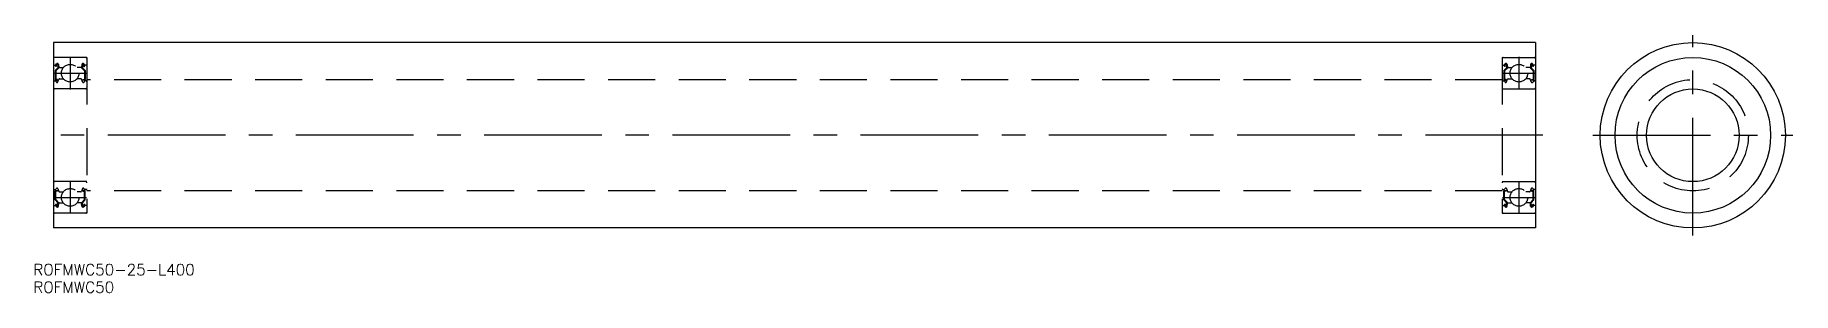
# Model space of a CAD drawing. Extents: x -5 to 469, y -42 to 27.
import ezdxf

# ---------------------------------------------------------------- set-up
doc = ezdxf.new("R2010")
doc.units = 0
doc.linetypes.add('CENTER', pattern=[50.8, 31.75, -6.35, 6.35, -6.35])
doc.linetypes.add('DASHED', pattern=[19.05, 12.7, -6.35])
doc.layers.get('0').update_dxf_attribs({"linetype": 'CONTINUOUS'})
doc.layers.add('CENTER', color=1, linetype='CONTINUOUS')
doc.styles.get("Standard").update_dxf_attribs({"font": 'txt.shx', "height": 3, "bigfont": 'bigfont.shx'})

msp = doc.modelspace()

# ---------------------------------------------------------------- linework, layer by layer
at = {"color": 7, "linetype": 'CONTINUOUS'}
for p, q in [((400, 25), (0, 25)), ((0, 25), (0, -25)), ((400, 25), (400, -25)), ((400, -25), (0, -25))]:
    msp.add_line(p, q, dxfattribs=at)
at = {"color": 3, "linetype": 'DASHED'}
for p, q in [((9, 21), (0, 21)), ((0.56, 18.95), (0.81, 19.25)), ((0.71, 18.82), (0.96, 19.12)), ((1.14, 19.06), (1.18, 18.18)), ((1.34, 19.08), (1.4, 18.34)), ((7.66, 19.08), (7.6, 18.34)), ((7.86, 19.06), (7.82, 18.18)), ((8.29, 18.82), (8.04, 19.12)), ((8.44, 18.95), (8.19, 19.25)), ((9, 21), (9, -21)), ((391, 21), (391, -21)), ((391, 21), (400, 21)), ((391.56, 18.95), (391.81, 19.25)), ((391.71, 18.82), (391.96, 19.12)), ((392.14, 19.06), (392.18, 18.18)), ((392.34, 19.08), (392.4, 18.34)), ((398.66, 19.08), (398.6, 18.34)), ((398.86, 19.06), (398.82, 18.18)), ((399.29, 18.82), (399.04, 19.12)), ((399.44, 18.95), (399.19, 19.25)), ((0.1, 18.95), (0.56, 18.95)), ((0.2, 14.65), (0.5, 14.65)), ((1.18, 18.18), (0.43, 17.43)), ((0.43, 17.43), (0.43, 15.05)), ((0.5, 14.65), (0.78, 14.32)), ((0.74, 18.54), (0.58, 18.67)), ((1.38, 18.1), (0.63, 17.35)), ((0.63, 17.35), (0.63, 15.05)), ((1.08, 15.05), (0.63, 15.05)), ((0.63, 14.85), (1.08, 14.85)), ((0.87, 18.69), (0.71, 18.82)), ((0.74, 18.54), (0.87, 18.69)), ((0.93, 14.25), (0.99, 14.25)), ((1.08, 14.85), (1.08, 15.05)), ((1.18, 14.38), (1.45, 15.12)), ((1.38, 18.57), (1.38, 18.1)), ((1.5, 18.25), (2.65, 18.25)), ((1.64, 15.25), (2.65, 15.25)), ((7.5, 18.25), (6.35, 18.25)), ((7.36, 15.25), (6.35, 15.25)), ((7.82, 14.38), (7.55, 15.12)), ((7.62, 18.57), (7.62, 18.1)), ((7.62, 18.1), (8.37, 17.35)), ((7.82, 18.18), (8.57, 17.43)), ((7.92, 15.05), (8.37, 15.05)), ((7.92, 14.85), (7.92, 15.05)), ((8.37, 14.85), (7.92, 14.85)), ((8.07, 14.25), (8.01, 14.25)), ((8.13, 18.69), (8.29, 18.82)), ((8.26, 18.54), (8.13, 18.69)), ((8.5, 14.65), (8.22, 14.32)), ((8.26, 18.54), (8.42, 18.67)), ((8.37, 17.35), (8.37, 15.05)), ((8.9, 18.95), (8.44, 18.95)), ((8.8, 14.65), (8.5, 14.65)), ((8.57, 17.43), (8.57, 15.05)), ((391, 15), (9, 15)), ((391.1, 18.95), (391.56, 18.95)), ((391.2, 14.65), (391.5, 14.65)), ((392.18, 18.18), (391.43, 17.43)), ((391.43, 17.43), (391.43, 15.05)), ((391.5, 14.65), (391.78, 14.32)), ((391.74, 18.54), (391.58, 18.67)), ((392.38, 18.1), (391.63, 17.35)), ((391.63, 17.35), (391.63, 15.05)), ((392.08, 15.05), (391.63, 15.05)), ((391.63, 14.85), (392.08, 14.85)), ((391.87, 18.69), (391.71, 18.82)), ((391.74, 18.54), (391.87, 18.69)), ((391.93, 14.25), (391.99, 14.25)), ((392.08, 14.85), (392.08, 15.05)), ((392.18, 14.38), (392.45, 15.12)), ((392.38, 18.57), (392.38, 18.1)), ((392.5, 18.25), (393.65, 18.25)), ((392.64, 15.25), (393.65, 15.25)), ((398.5, 18.25), (397.35, 18.25)), ((398.36, 15.25), (397.35, 15.25)), ((398.82, 14.38), (398.55, 15.12)), ((398.62, 18.57), (398.62, 18.1)), ((398.62, 18.1), (399.37, 17.35)), ((398.82, 18.18), (399.57, 17.43)), ((398.92, 15.05), (399.37, 15.05)), ((398.92, 14.85), (398.92, 15.05)), ((399.37, 14.85), (398.92, 14.85)), ((399.07, 14.25), (399.01, 14.25)), ((399.13, 18.69), (399.29, 18.82)), ((399.26, 18.54), (399.13, 18.69)), ((399.5, 14.65), (399.22, 14.32)), ((399.26, 18.54), (399.42, 18.67)), ((399.37, 17.35), (399.37, 15.05)), ((399.9, 18.95), (399.44, 18.95)), ((399.8, 14.65), (399.5, 14.65)), ((399.57, 17.43), (399.57, 15.05)), ((9, 12.5), (0, 12.5)), ((391, 12.5), (400, 12.5)), ((9, -12.5), (0, -12.5)), ((391, -12.5), (400, -12.5)), ((0.1, -18.95), (0.56, -18.95)), ((0.2, -14.65), (0.5, -14.65)), ((0.43, -17.43), (0.43, -15.05)), ((1.18, -18.18), (0.43, -17.43)), ((0.5, -14.65), (0.78, -14.32)), ((0.56, -18.95), (0.81, -19.25)), ((0.74, -18.54), (0.58, -18.67)), ((0.63, -14.85), (1.08, -14.85)), ((0.63, -17.35), (0.63, -15.05)), ((1.08, -15.05), (0.63, -15.05)), ((1.38, -18.1), (0.63, -17.35)), ((0.87, -18.69), (0.71, -18.82)), ((0.71, -18.82), (0.96, -19.12)), ((0.74, -18.54), (0.87, -18.69)), ((0.93, -14.25), (0.99, -14.25)), ((1.08, -14.85), (1.08, -15.05)), ((1.14, -19.06), (1.18, -18.18)), ((1.18, -14.38), (1.45, -15.12)), ((1.34, -19.08), (1.4, -18.34)), ((1.38, -18.57), (1.38, -18.1)), ((1.5, -18.25), (2.65, -18.25)), ((1.64, -15.25), (2.65, -15.25)), ((7.36, -15.25), (6.35, -15.25)), ((7.5, -18.25), (6.35, -18.25)), ((7.82, -14.38), (7.55, -15.12)), ((7.66, -19.08), (7.6, -18.34)), ((7.62, -18.1), (8.37, -17.35)), ((7.62, -18.57), (7.62, -18.1)), ((7.82, -18.18), (8.57, -17.43)), ((7.86, -19.06), (7.82, -18.18)), ((8.37, -14.85), (7.92, -14.85)), ((7.92, -14.85), (7.92, -15.05)), ((7.92, -15.05), (8.37, -15.05)), ((8.07, -14.25), (8.01, -14.25)), ((8.29, -18.82), (8.04, -19.12)), ((8.26, -18.54), (8.13, -18.69)), ((8.13, -18.69), (8.29, -18.82)), ((8.44, -18.95), (8.19, -19.25)), ((8.5, -14.65), (8.22, -14.32)), ((8.26, -18.54), (8.42, -18.67)), ((8.37, -17.35), (8.37, -15.05)), ((8.9, -18.95), (8.44, -18.95)), ((8.8, -14.65), (8.5, -14.65)), ((8.57, -17.43), (8.57, -15.05)), ((391, -15), (9, -15)), ((391.1, -18.95), (391.56, -18.95)), ((391.2, -14.65), (391.5, -14.65)), ((391.43, -17.43), (391.43, -15.05)), ((392.18, -18.18), (391.43, -17.43)), ((391.5, -14.65), (391.78, -14.32)), ((391.56, -18.95), (391.81, -19.25)), ((391.74, -18.54), (391.58, -18.67)), ((391.63, -14.85), (392.08, -14.85)), ((391.63, -17.35), (391.63, -15.05)), ((392.08, -15.05), (391.63, -15.05)), ((392.38, -18.1), (391.63, -17.35)), ((391.87, -18.69), (391.71, -18.82)), ((391.71, -18.82), (391.96, -19.12)), ((391.74, -18.54), (391.87, -18.69)), ((391.93, -14.25), (391.99, -14.25)), ((392.08, -14.85), (392.08, -15.05)), ((392.14, -19.06), (392.18, -18.18)), ((392.18, -14.38), (392.45, -15.12)), ((392.34, -19.08), (392.4, -18.34)), ((392.38, -18.57), (392.38, -18.1)), ((392.5, -18.25), (393.65, -18.25)), ((392.64, -15.25), (393.65, -15.25)), ((398.36, -15.25), (397.35, -15.25)), ((398.5, -18.25), (397.35, -18.25)), ((398.82, -14.38), (398.55, -15.12)), ((398.66, -19.08), (398.6, -18.34)), ((398.62, -18.1), (399.37, -17.35)), ((398.62, -18.57), (398.62, -18.1)), ((398.82, -18.18), (399.57, -17.43)), ((398.86, -19.06), (398.82, -18.18)), ((399.37, -14.85), (398.92, -14.85)), ((398.92, -14.85), (398.92, -15.05)), ((398.92, -15.05), (399.37, -15.05)), ((399.07, -14.25), (399.01, -14.25)), ((399.29, -18.82), (399.04, -19.12)), ((399.26, -18.54), (399.13, -18.69)), ((399.13, -18.69), (399.29, -18.82)), ((399.44, -18.95), (399.19, -19.25)), ((399.5, -14.65), (399.22, -14.32)), ((399.26, -18.54), (399.42, -18.67)), ((399.37, -17.35), (399.37, -15.05)), ((399.9, -18.95), (399.44, -18.95)), ((399.8, -14.65), (399.5, -14.65)), ((399.57, -17.43), (399.57, -15.05)), ((9, -21), (0, -21)), ((391, -21), (400, -21))]:
    msp.add_line(p, q, dxfattribs=at)
at = {"color": 7, "linetype": 'CONTINUOUS'}
for radius in [25, 21, 12.5]:
    msp.add_circle((442.44, 0), radius, dxfattribs=at)
at = {"color": 3, "linetype": 'DASHED'}
for centre, radius in [((4.5, 16.75), 2.38), ((395.5, 16.75), 2.38), ((442.44, 0), 15), ((4.5, -16.75), 2.38), ((395.5, -16.75), 2.38)]:
    msp.add_circle(centre, radius, dxfattribs=at)
for centre, radius, start, end in [((0.3, 20.7), 0.3, 90, 180), ((0.1, 19.05), 0.1, 180, 270), ((1.04, 19.05), 0.3, 4.9967, 140), ((1.04, 19.05), 0.1, 2.8198, 140.001), ((7.96, 19.05), 0.3, 40, 175.0033), ((7.96, 19.05), 0.1, 39.999, 177.1802), ((8.7, 20.7), 0.3, 0, 90), ((8.9, 19.05), 0.1, 270, 0), ((391.3, 20.7), 0.3, 90, 180), ((391.1, 19.05), 0.1, 180, 270), ((392.04, 19.05), 0.3, 4.9967, 140), ((392.04, 19.05), 0.1, 2.8198, 140.001), ((398.96, 19.05), 0.3, 40, 175.0033), ((398.96, 19.05), 0.1, 39.999, 177.1802), ((399.7, 20.7), 0.3, 0, 90), ((399.9, 19.05), 0.1, 270, 0), ((0.2, 14.45), 0.2, 90, 180), ((0.63, 15.05), 0.2, 180, 270), ((0.71, 18.82), 0.2, 140, 230.0841), ((0.93, 14.45), 0.2, 219.9919, 270), ((0.99, 14.45), 0.2, 270, 339.9919), ((1.5, 18.35), 0.1, 184.9967, 270.0005), ((1.64, 15.05), 0.2, 90, 159.9919), ((7.36, 15.05), 0.2, 20.0081, 90), ((7.5, 18.35), 0.1, 269.9995, 355.0033), ((8.01, 14.45), 0.2, 200.0081, 270), ((8.07, 14.45), 0.2, 270, 320.0081), ((8.37, 15.05), 0.2, 270, 0), ((8.29, 18.82), 0.2, 309.9159, 40), ((8.8, 14.45), 0.2, 0, 90), ((391.2, 14.45), 0.2, 90, 180), ((391.63, 15.05), 0.2, 180, 270), ((391.71, 18.82), 0.2, 140, 230.0841), ((391.93, 14.45), 0.2, 219.9919, 270), ((391.99, 14.45), 0.2, 270, 339.9919), ((392.5, 18.35), 0.1, 184.9967, 270.0005), ((392.64, 15.05), 0.2, 90, 159.9919), ((398.36, 15.05), 0.2, 20.0081, 90), ((398.5, 18.35), 0.1, 269.9995, 355.0033), ((399.01, 14.45), 0.2, 200.0081, 270), ((399.07, 14.45), 0.2, 270, 320.0081), ((399.37, 15.05), 0.2, 270, 0), ((399.29, 18.82), 0.2, 309.9159, 40), ((399.8, 14.45), 0.2, 0, 90), ((0.3, 12.8), 0.3, 180, 270), ((8.7, 12.8), 0.3, 270, 0), ((391.3, 12.8), 0.3, 180, 270), ((399.7, 12.8), 0.3, 270, 0), ((0.3, -12.8), 0.3, 90, 180), ((8.7, -12.8), 0.3, 0, 90), ((391.3, -12.8), 0.3, 90, 180), ((399.7, -12.8), 0.3, 0, 90), ((0.2, -14.45), 0.2, 180, 270), ((0.1, -19.05), 0.1, 90, 180), ((0.63, -15.05), 0.2, 90, 180), ((0.71, -18.82), 0.2, 129.9159, 220), ((0.93, -14.45), 0.2, 90, 140.0081), ((0.99, -14.45), 0.2, 20.0081, 90), ((1.5, -18.35), 0.1, 89.9995, 175.0033), ((1.64, -15.05), 0.2, 200.0081, 270), ((7.36, -15.05), 0.2, 270, 339.9919), ((7.5, -18.35), 0.1, 4.9967, 90.0005), ((8.01, -14.45), 0.2, 90, 159.9919), ((8.07, -14.45), 0.2, 39.9919, 90), ((8.37, -15.05), 0.2, 0, 90), ((8.29, -18.82), 0.2, 320, 50.0841), ((8.8, -14.45), 0.2, 270, 0), ((8.9, -19.05), 0.1, 0, 90), ((391.2, -14.45), 0.2, 180, 270), ((391.1, -19.05), 0.1, 90, 180), ((391.63, -15.05), 0.2, 90, 180), ((391.71, -18.82), 0.2, 129.9159, 220), ((391.93, -14.45), 0.2, 90, 140.0081), ((391.99, -14.45), 0.2, 20.0081, 90), ((392.5, -18.35), 0.1, 89.9995, 175.0033), ((392.64, -15.05), 0.2, 200.0081, 270), ((398.36, -15.05), 0.2, 270, 339.9919), ((398.5, -18.35), 0.1, 4.9967, 90.0005), ((399.01, -14.45), 0.2, 90, 159.9919), ((399.07, -14.45), 0.2, 39.9919, 90), ((399.37, -15.05), 0.2, 0, 90), ((399.29, -18.82), 0.2, 320, 50.0841), ((399.8, -14.45), 0.2, 270, 0), ((399.9, -19.05), 0.1, 0, 90), ((0.3, -20.7), 0.3, 180, 270), ((1.04, -19.05), 0.3, 220, 355.0033), ((1.04, -19.05), 0.1, 219.999, 357.1802), ((7.96, -19.05), 0.3, 184.9967, 320), ((7.96, -19.05), 0.1, 182.8198, 320.001), ((8.7, -20.7), 0.3, 270, 0), ((391.3, -20.7), 0.3, 180, 270), ((392.04, -19.05), 0.3, 220, 355.0033), ((392.04, -19.05), 0.1, 219.999, 357.1802), ((398.96, -19.05), 0.3, 184.9967, 320), ((398.96, -19.05), 0.1, 182.8198, 320.001), ((399.7, -20.7), 0.3, 270, 0)]:
    msp.add_arc(centre, radius, start, end, dxfattribs=at)
at = {"layer": 'CENTER', "color": 1, "linetype": 'CENTER'}
for p, q in [((442.44, -27), (442.44, 27)), ((4.5, 21.13), (4.5, 12.37)), ((395.5, 21.13), (395.5, 12.37)), ((0.12, 16.75), (8.88, 16.75)), ((391.12, 16.75), (399.88, 16.75)), ((402, 0), (-2, 0)), ((415.44, 0), (469.44, 0)), ((4.5, -12.37), (4.5, -21.13)), ((395.5, -12.37), (395.5, -21.13)), ((0.12, -16.75), (8.88, -16.75)), ((391.12, -16.75), (399.88, -16.75))]:
    msp.add_line(p, q, dxfattribs=at)

# ---------------------------------------------------------------- texts
at = {"color": 7, "linetype": 'CONTINUOUS'}
for s, p in [('ROFMWC50-25-L400', (-5.46, -37.73)), ('ROFMWC50', (-5.46, -42.48))]:
    msp.add_text(s, height=3, dxfattribs=at).set_placement(p)

doc.saveas('drawing.dxf')
